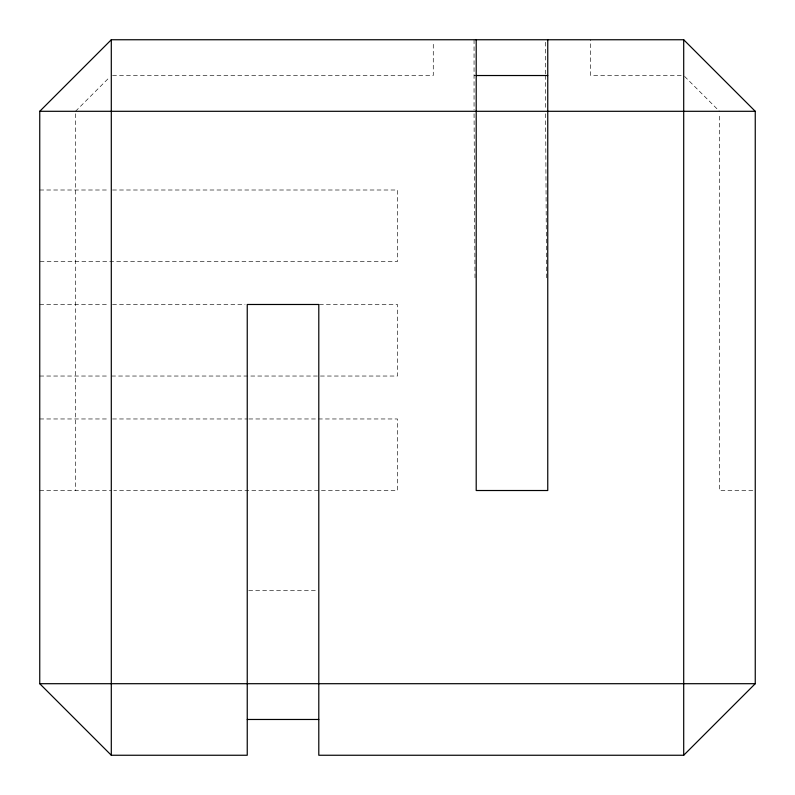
<?xml version="1.0" encoding="UTF-8"?>
<svg xmlns="http://www.w3.org/2000/svg" width="795" height="795" viewBox="0 0 795 795"><rect width="100%" height="100%" fill="white"/><g stroke="black" fill="none" stroke-linecap="round" stroke-linejoin="round"><path stroke-width="0.6" stroke-dasharray="3.98 2.98" d="M75.525 111.3L109.551 77.274M112.542 75.525L433.275 75.525L433.275 42.215M474.059 75.525L476.205 75.525M681.216 75.525L590.685 75.525L590.685 39.75M39.75 190.005L108.835 190.005M112.542 190.005L397.5 190.005L397.5 261.555L39.75 261.555M39.75 304.485L108.835 304.485M112.542 304.485L245.108 304.485M319.441 304.485L397.5 304.485L397.5 376.035L111.3 376.035M39.75 376.035L108.835 376.035M39.75 418.965L108.835 418.965M112.542 418.965L247.583 418.965M248.825 418.965L397.5 418.965L397.5 490.515L113.774 490.515M39.75 490.515L111.3 490.515M752.785 490.515L719.475 490.515L719.475 113.774M248.716 590.705L316.559 590.705M684.575 76.4L719.475 111.3M545.618 113.774L546.562 279.84M474.068 113.774L475.012 279.84M545.608 42.215L545.608 74.293M545.608 75.525L545.608 110.068M474.059 39.75L474.059 110.068M75.525 113.774L75.525 490.515"/><path stroke-width="1.19" d="M39.75 111.3L111.3 39.75L683.7 39.75L755.25 111.3L755.25 683.7L683.7 755.25L318.795 755.25L318.795 304.485L247.245 304.485L247.245 755.25L111.3 755.25L39.75 683.7L39.75 111.3L755.25 111.3M476.205 75.525L547.755 75.525M39.75 683.7L755.25 683.7M247.245 719.475L318.795 719.475M683.7 39.75L683.7 755.25M547.755 39.75L547.755 490.515L476.205 490.515L476.205 39.75M111.3 39.75L111.3 755.25"/></g></svg>
